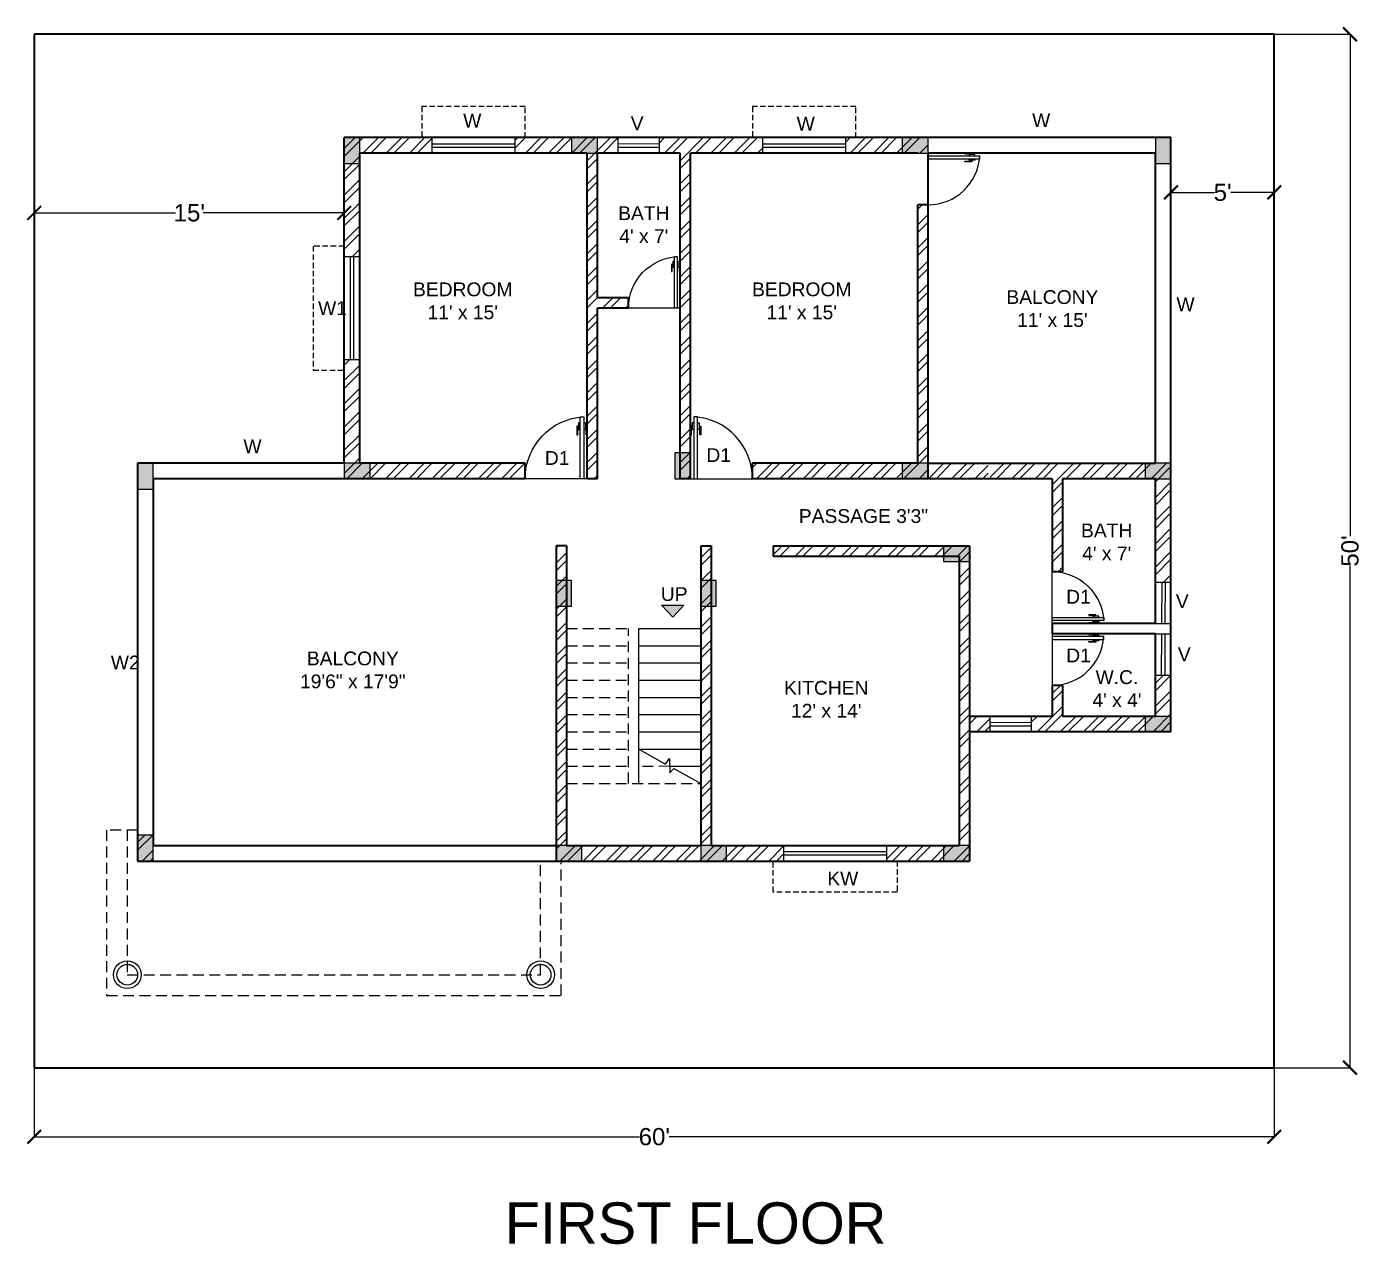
# Model space of a CAD drawing. Header units: inches. Extents: x -40 to 1928, y 303 to 1582.
# Drawn here: x 1153 to 1928, y 303 to 1010 of the extents above; entities that cross this region are included whole.
import ezdxf

# ---------------------------------------------------------------- set-up
doc = ezdxf.new("R2010")
doc.units = ezdxf.units.IN
doc.header["$PDMODE"] = 35
doc.linetypes.add('HIDDEN', pattern=[9.525, 6.35, -3.175])
doc.layers.add('1.WALL', color=7, linetype='Continuous', lineweight=35)
for name, color, linetype in [('10.PORCH', 101, 'HIDDEN'), ('12.DIMENSIONS', 8, 'Continuous'), ('2.DOOR', 152, 'Continuous'), ('3.WINDOWS', 4, 'Continuous'), ('4.CHAJJA', 6, 'HIDDEN'), ('5.HATCHING', 21, 'Continuous'), ('6.COLOUMN', 1, 'Continuous'), ('8.TEXT', 250, 'Continuous'), ('9.STAIRS', 161, 'Continuous')]:
    doc.layers.add(name, color=color, linetype=linetype)
doc.styles.get("Standard").update_dxf_attribs({"font": 'arial.ttf'})
doc.dimstyles.get("Standard").update_dxf_attribs({"dimtxt": 10, "dimasz": 8, "dimexe": 0.18, "dimexo": 0.0625, "dimgap": 0.09, "dimtad": 0, "dimzin": 0, "dimdsep": 46, "dimlunit": 4, "dimtxsty": 'Standard', "dimblk": 'ARCHTICK', "dimcen": 0.09, "dimadec": 0, "dimazin": 0, "dimtfac": 1, "dimtofl": 0, "dimtmove": 0, "dimatfit": 3, "dimfxl": 1, "dimtolj": 1, "dimtzin": 0, "dimarcsym": 0})

# ---------------------------------------------------------------- blocks, each defined once
blk = doc.blocks.new('WINDOWS')
at = {"layer": '3.WINDOWS', "color": 5}
for p, q in [((-24, 5.5), (24, 5.5)), ((-24, 3.5), (24, 3.5))]:
    blk.add_line(p, q, dxfattribs=at)
at = {"layer": '3.WINDOWS'}
blk.add_lwpolyline([(-24, 9), (24, 9), (24, 0), (-24, 0)], close=True, dxfattribs=at)
at = {"layer": '4.CHAJJA', "ltscale": 0.5}
blk.add_lwpolyline([(30, 9), (30, 27), (-30, 27), (-30, 9)], dxfattribs=at)
blk = doc.blocks.new('WINDOW 2')
at = {"layer": '3.WINDOWS', "color": 5}
for p, q in [((-30, 5.5), (30, 5.5)), ((-30, 3.5), (30, 3.5))]:
    blk.add_line(p, q, dxfattribs=at)
at = {"layer": '3.WINDOWS'}
blk.add_lwpolyline([(-30, 9), (30, 9), (30, 0), (-30, 0)], close=True, dxfattribs=at)
at = {"layer": '4.CHAJJA', "ltscale": 0.5}
blk.add_lwpolyline([(36, 9), (36, 27), (-36, 27), (-36, 9)], dxfattribs=at)
blk = doc.blocks.new('VENTILATOR')
at = {"layer": '3.WINDOWS'}
for p, q in [((-12, 0.07), (-11.95, 9.07)), ((12, -0.07), (12.05, 8.93))]:
    blk.add_line(p, q, dxfattribs=at)
at = {"layer": '3.WINDOWS', "color": 5}
for p, q in [((-11.98, 3.57), (12.02, 3.43)), ((-11.97, 5.57), (12.03, 5.43))]:
    blk.add_line(p, q, dxfattribs=at)
blk = doc.blocks.new('DOOR')
at = {"layer": '2.DOOR'}
for p, q in [((2, 32.48), (1, 32.48)), ((1, 32.48), (1, 28.48)), ((4, 36), (2, 36)), ((2, 36), (2, 0)), ((4, 0), (4, 36)), ((4, 32.48), (5, 32.48)), ((5, 32.48), (5, 28.48)), ((1, 30.48), (0, 30.48)), ((0, 30.48), (0, 25.48)), ((0, 25.48), (0.5, 25.48)), ((0.5, 25.48), (0.5, 30.03)), ((0.5, 30.03), (1, 30.03)), ((1, 28.48), (2, 28.48)), ((5, 28.48), (4, 28.48)), ((5, 30.48), (6, 30.48)), ((5.5, 30.03), (5, 30.03)), ((5.5, 25.48), (5.5, 30.03)), ((6, 25.48), (5.5, 25.48)), ((6, 30.48), (6, 25.48)), ((2, 0), (4, 0))]:
    blk.add_line(p, q, dxfattribs=at)
at = {"layer": '2.DOOR', "color": 4}
blk.add_line((0, 0), (36, 0), dxfattribs=at)
at = {"layer": '2.DOOR', "color": 3}
blk.add_arc((0, 0), 36, 0, 86.81526, dxfattribs=at)
blk = doc.blocks.new('_ArchTick')
at = {"color": 0, "linetype": 'ByBlock', "const_width": 0.15}
blk.add_lwpolyline([(-0.5, -0.5), (0.5, 0.5)], dxfattribs=at)
blk = doc.blocks.new('*D40')
at = {"layer": '12.DIMENSIONS', "color": 0, "lineweight": -2, "transparency": 16777216}
for p, q in [((1157.89, 405.5), (1157.89, 365.28)), ((1877.89, 405.5), (1877.89, 365.28)), ((1157.89, 365.46), (1509.29, 365.46)), ((1877.89, 365.46), (1526.49, 365.46))]:
    blk.add_line(p, q, dxfattribs=at)
at = {"layer": 'Defpoints', "color": 0, "transparency": 16777216}
for p in [(1157.89, 405.56), (1877.89, 405.56), (1877.89, 365.46)]:
    blk.add_point(p, dxfattribs=at)
at = {"layer": '12.DIMENSIONS', "color": 0, "lineweight": -2, "transparency": 16777216, "xscale": 8, "yscale": 8, "zscale": 8, "rotation": 180}
blk.add_blockref('_ArchTick', (1157.89, 365.46), dxfattribs=at)
at = {"layer": '12.DIMENSIONS', "color": 0, "lineweight": -2, "transparency": 16777216, "xscale": 8, "yscale": 8, "zscale": 8}
blk.add_blockref('_ArchTick', (1877.89, 365.46), dxfattribs=at)
at = {"layer": '12.DIMENSIONS', "color": 0, "transparency": 16777216, "insert": (1517.89, 365.46), "char_height": 10, "attachment_point": 5}
blk.add_mtext("\\A1;60'", dxfattribs=at)
blk = doc.blocks.new('*D37')
at = {"layer": '12.DIMENSIONS', "color": 0, "lineweight": -2, "transparency": 16777216}
for p, q in [((1877.95, 1005.56), (1922.02, 1005.56)), ((1921.84, 1005.56), (1921.84, 714.14)), ((1921.84, 405.56), (1921.84, 696.98)), ((1877.95, 405.56), (1922.02, 405.56))]:
    blk.add_line(p, q, dxfattribs=at)
at = {"layer": 'Defpoints', "color": 0, "transparency": 16777216}
for p in [(1877.89, 1005.56), (1877.89, 405.56), (1921.84, 405.56)]:
    blk.add_point(p, dxfattribs=at)
at = {"layer": '12.DIMENSIONS', "color": 0, "lineweight": -2, "transparency": 16777216, "xscale": 8, "yscale": 8, "zscale": 8}
for p, rotation in [((1921.84, 1005.56), 90), ((1921.84, 405.56), 270)]:
    blk.add_blockref('_ArchTick', p, dxfattribs=dict(at, rotation=rotation))
at = {"layer": '12.DIMENSIONS', "color": 0, "transparency": 16777216, "insert": (1921.84, 705.56), "char_height": 10, "attachment_point": 5, "rotation": 90}
blk.add_mtext("\\A1;50'", dxfattribs=at)
blk = doc.blocks.new('*D38')
at = {"layer": '12.DIMENSIONS', "color": 0, "lineweight": -2, "transparency": 16777216}
for p, q in [((1817.89, 945.5), (1817.89, 913.58)), ((1877.89, 945.5), (1877.89, 913.58)), ((1817.89, 913.76), (1843.2, 913.76)), ((1877.89, 913.76), (1852.58, 913.76))]:
    blk.add_line(p, q, dxfattribs=at)
at = {"layer": 'Defpoints', "color": 0, "transparency": 16777216}
for p in [(1817.89, 945.56), (1877.89, 945.56), (1877.89, 913.76)]:
    blk.add_point(p, dxfattribs=at)
at = {"layer": '12.DIMENSIONS', "color": 0, "lineweight": -2, "transparency": 16777216, "xscale": 8, "yscale": 8, "zscale": 8, "rotation": 180}
blk.add_blockref('_ArchTick', (1817.89, 913.76), dxfattribs=at)
at = {"layer": '12.DIMENSIONS', "color": 0, "lineweight": -2, "transparency": 16777216, "xscale": 8, "yscale": 8, "zscale": 8}
blk.add_blockref('_ArchTick', (1877.89, 913.76), dxfattribs=at)
at = {"layer": '12.DIMENSIONS', "color": 0, "transparency": 16777216, "insert": (1847.89, 913.76), "char_height": 10, "attachment_point": 5}
blk.add_mtext("\\A1;5'", dxfattribs=at)
blk = doc.blocks.new('*D39')
at = {"layer": '12.DIMENSIONS', "color": 0, "lineweight": -2, "transparency": 16777216}
for p, q in [((1157.89, 1005.5), (1157.89, 901.7)), ((1157.89, 901.88), (1239.79, 901.88)), ((1337.89, 901.88), (1256, 901.88)), ((1337.89, 882.62), (1337.89, 902.06))]:
    blk.add_line(p, q, dxfattribs=at)
at = {"layer": 'Defpoints', "color": 0, "transparency": 16777216}
for p in [(1157.89, 1005.56), (1157.89, 901.88), (1337.89, 882.56)]:
    blk.add_point(p, dxfattribs=at)
at = {"layer": '12.DIMENSIONS', "color": 0, "lineweight": -2, "transparency": 16777216, "xscale": 8, "yscale": 8, "zscale": 8, "rotation": 180}
blk.add_blockref('_ArchTick', (1157.89, 901.88), dxfattribs=at)
at = {"layer": '12.DIMENSIONS', "color": 0, "lineweight": -2, "transparency": 16777216, "xscale": 8, "yscale": 8, "zscale": 8}
blk.add_blockref('_ArchTick', (1337.89, 901.88), dxfattribs=at)
at = {"layer": '12.DIMENSIONS', "color": 0, "transparency": 16777216, "insert": (1247.89, 901.88), "char_height": 10, "attachment_point": 5}
blk.add_mtext("\\A1;15'", dxfattribs=at)

msp = doc.modelspace()

# ---------------------------------------------------------------- hatches: boundary and pattern name
at = {"layer": '5.HATCHING'}
h = msp.add_hatch(dxfattribs=at)
h.set_pattern_fill('ANSI32', color=256)
h.set_pattern_definition([(45, (964.459, 0), (-6.73519, 6.73519), []), (45, (968.949, 0), (-6.73519, 6.73519), [])])
h.paths.add_polyline_path([(1388.892, 945.56), (1337.892, 945.56), (1337.892, 876.56), (1346.892, 876.56), (1346.892, 936.56), (1388.892, 936.56)])
h.paths.add_polyline_path([(1496.945, 945.56), (1436.892, 945.56), (1436.892, 936.56), (1478.892, 936.56), (1478.892, 747.56), (1484.892, 747.56), (1484.892, 846.56), (1502.892, 846.56), (1502.892, 852.56), (1484.892, 852.56), (1484.892, 936.56), (1496.892, 936.56)])
h.paths.add_polyline_path([(1580.892, 945.56), (1520.945, 945.56), (1520.892, 936.56), (1532.892, 936.56), (1532.892, 747.56), (1538.892, 747.56), (1538.892, 936.56), (1580.892, 936.56)])
h.paths.add_polyline_path([(1817.892, 633.506), (1808.892, 633.559), (1808.892, 609.56), (1754.892, 609.56), (1754.892, 627.56), (1748.892, 627.56), (1748.892, 609.56), (1736.892, 609.56), (1736.892, 600.56), (1817.892, 600.56)])
h.paths.add_polyline_path([(1700.892, 600.56), (1700.892, 609.56), (1700.892, 708.56), (1586.892, 708.56), (1586.892, 702.56), (1694.892, 702.56), (1694.892, 534.56), (1652.892, 534.56), (1652.892, 525.56), (1700.892, 525.56)])
h.paths.add_polyline_path([(1592.892, 534.56), (1550.892, 534.56), (1550.892, 708.56), (1544.892, 708.56), (1544.892, 534.56), (1466.892, 534.56), (1466.892, 708.56), (1460.892, 708.56), (1460.892, 525.56), (1592.892, 525.56)])
h.paths.add_polyline_path([(1337.892, 816.56), (1337.892, 747.56), (1442.892, 747.56), (1442.892, 756.56), (1346.892, 756.56), (1346.892, 816.56)])
h.paths.add_polyline_path([(1226.892, 525.56), (1226.892, 540.56), (1217.892, 540.56), (1217.892, 525.56)])
h.paths.add_polyline_path([(1817.892, 756.56), (1712.892, 756.56), (1712.892, 747.56), (1748.892, 747.56), (1748.892, 693.56), (1754.892, 693.56), (1754.892, 747.56), (1808.892, 747.56), (1808.892, 687.56), (1817.892, 687.507)])
h.paths.add_polyline_path([(1628.892, 936.56), (1676.892, 936.56), (1676.892, 945.56), (1628.892, 945.56)])
h.paths.add_polyline_path([(1676.892, 906.56), (1670.892, 906.56), (1670.892, 756.56), (1574.892, 756.56), (1574.892, 747.56), (1676.892, 747.56)])
h = msp.add_hatch(dxfattribs=at)
h.set_pattern_fill('ANSI32', color=256)
h.paths.add_polyline_path([(1711.694, 756.56), (1676.892, 756.56), (1676.892, 747.56), (1711.648, 747.56)])
h = msp.add_hatch(dxfattribs=at)
h.set_pattern_fill('ANSI32', color=256)
h.paths.add_polyline_path([(1700.892, 609.56), (1700.892, 600.56), (1712.865, 600.56), (1712.918, 609.56)])
at = {"layer": '6.COLOUMN'}
h = msp.add_hatch(color=256, dxfattribs=at)
h.dxf.hatch_style = 1
h.paths.add_polyline_path([(1346.892, 945.56), (1337.892, 945.56), (1337.892, 930.56), (1346.892, 930.56)])
h = msp.add_hatch(color=256, dxfattribs=at)
h.dxf.hatch_style = 1
h.paths.add_polyline_path([(1484.892, 936.56), (1484.892, 945.56), (1469.892, 945.56), (1469.892, 936.56)])
h = msp.add_hatch(color=256, dxfattribs=at)
h.dxf.hatch_style = 1
h.paths.add_polyline_path([(1676.892, 936.56), (1676.892, 945.56), (1661.892, 945.56), (1661.892, 936.56)])
h = msp.add_hatch(color=256, dxfattribs=at)
h.dxf.hatch_style = 1
h.paths.add_polyline_path([(1817.892, 945.56), (1808.892, 945.56), (1808.892, 930.56), (1817.892, 930.56)])
h = msp.add_hatch(color=256, dxfattribs=at)
h.dxf.hatch_style = 1
h.paths.add_polyline_path([(1538.892, 762.56), (1529.892, 762.56), (1529.892, 747.56), (1538.892, 747.56)])
h = msp.add_hatch(color=256, dxfattribs=at)
h.dxf.hatch_style = 1
h.paths.add_polyline_path([(1226.892, 756.56), (1217.892, 756.56), (1217.892, 741.56), (1226.892, 741.56)])
h = msp.add_hatch(color=256, dxfattribs=at)
h.dxf.hatch_style = 1
h.paths.add_polyline_path([(1352.892, 747.56), (1352.892, 756.56), (1337.892, 756.56), (1337.892, 747.56)])
h = msp.add_hatch(color=256, dxfattribs=at)
h.dxf.hatch_style = 1
h.paths.add_polyline_path([(1676.892, 747.56), (1676.892, 756.56), (1661.892, 756.56), (1661.892, 747.56)])
h = msp.add_hatch(color=256, dxfattribs=at)
h.dxf.hatch_style = 1
h.paths.add_polyline_path([(1817.892, 747.56), (1817.892, 756.56), (1802.892, 756.56), (1802.892, 747.56)])
h = msp.add_hatch(color=256, dxfattribs=at)
h.dxf.hatch_style = 1
h.paths.add_polyline_path([(1700.892, 699.56), (1700.892, 708.56), (1685.892, 708.56), (1685.892, 699.56)])
h = msp.add_hatch(color=256, dxfattribs=at)
h.dxf.hatch_style = 1
h.paths.add_polyline_path([(1469.892, 688.498), (1460.892, 688.498), (1460.892, 673.498), (1469.892, 673.498)])
h = msp.add_hatch(color=256, dxfattribs=at)
h.dxf.hatch_style = 1
h.paths.add_polyline_path([(1553.892, 688.498), (1544.892, 688.498), (1544.892, 673.498), (1553.892, 673.498)])
h = msp.add_hatch(color=256, dxfattribs=at)
h.dxf.hatch_style = 1
h.paths.add_polyline_path([(1817.892, 600.56), (1817.892, 609.56), (1802.892, 609.56), (1802.892, 600.56)])
h = msp.add_hatch(color=256, dxfattribs=at)
h.dxf.hatch_style = 1
h.paths.add_polyline_path([(1226.892, 540.56), (1217.892, 540.56), (1217.892, 525.56), (1226.892, 525.56)])
h = msp.add_hatch(color=256, dxfattribs=at)
h.dxf.hatch_style = 1
h.paths.add_polyline_path([(1475.892, 525.56), (1475.892, 534.56), (1460.892, 534.56), (1460.892, 525.56)])
h = msp.add_hatch(color=256, dxfattribs=at)
h.dxf.hatch_style = 1
h.paths.add_polyline_path([(1559.892, 525.56), (1559.892, 534.56), (1544.892, 534.56), (1544.892, 525.56)])
h = msp.add_hatch(color=256, dxfattribs=at)
h.dxf.hatch_style = 1
h.paths.add_polyline_path([(1700.892, 525.56), (1700.892, 534.56), (1685.892, 534.56), (1685.892, 525.56)])
at = {"layer": '8.TEXT'}
h = msp.add_hatch(color=1, dxfattribs=at)
h.dxf.hatch_style = 1
h.paths.add_polyline_path([(1535.019, 674.087), (1522.107, 674.087), (1528.563, 667.198)])

# ---------------------------------------------------------------- linework, layer by layer
at = {"layer": '1.WALL', "color": 1}
for p, q in [((1877.892, 1005.56), (1157.892, 1005.56)), ((1157.892, 1005.56), (1157.892, 405.56)), ((1877.892, 405.56), (1877.892, 1005.56)), ((1157.892, 405.56), (1877.892, 405.56))]:
    msp.add_line(p, q, dxfattribs=at)
at = {"layer": '1.WALL'}
for p, q in [((1337.892, 756.56), (1337.892, 945.56)), ((1817.892, 945.56), (1337.892, 945.56)), ((1817.892, 600.56), (1817.892, 945.56)), ((1346.892, 756.56), (1346.892, 936.56)), ((1478.892, 936.56), (1346.892, 936.56)), ((1478.892, 747.56), (1478.892, 936.56)), ((1484.892, 852.56), (1484.892, 936.56)), ((1532.892, 936.56), (1484.892, 936.56)), ((1532.892, 747.56), (1532.892, 936.56)), ((1538.892, 747.56), (1538.892, 936.56)), ((1670.892, 936.56), (1538.892, 936.56)), ((1676.892, 747.56), (1676.892, 936.56)), ((1808.892, 936.56), (1676.892, 936.56)), ((1808.892, 756.56), (1808.892, 936.56)), ((1670.892, 756.56), (1670.892, 906.56)), ((1676.892, 906.56), (1670.892, 906.56)), ((1502.892, 852.56), (1484.892, 852.56)), ((1502.892, 846.56), (1502.892, 852.56)), ((1484.892, 747.56), (1484.892, 846.56)), ((1502.892, 846.56), (1484.892, 846.56)), ((1337.892, 756.56), (1217.892, 756.56)), ((1217.892, 756.56), (1217.892, 525.56)), ((1442.892, 756.56), (1346.892, 756.56)), ((1442.892, 747.56), (1442.892, 756.56)), ((1574.892, 747.56), (1574.892, 756.56)), ((1670.892, 756.56), (1574.892, 756.56)), ((1676.892, 756.56), (1808.892, 756.56)), ((1442.892, 747.56), (1226.892, 747.56)), ((1226.892, 747.56), (1226.892, 534.56)), ((1484.892, 747.56), (1478.892, 747.56)), ((1538.892, 747.56), (1532.892, 747.56)), ((1748.892, 747.56), (1574.892, 747.56)), ((1748.892, 747.56), (1748.892, 693.56)), ((1808.892, 747.56), (1754.892, 747.56)), ((1754.892, 747.56), (1754.892, 693.56)), ((1808.892, 663.56), (1808.892, 747.56)), ((1460.892, 708.56), (1460.892, 525.56)), ((1466.892, 708.56), (1460.892, 708.56)), ((1466.892, 708.56), (1466.892, 534.56)), ((1544.892, 708.56), (1550.892, 708.56)), ((1544.892, 708.56), (1544.892, 534.56)), ((1550.892, 708.56), (1550.892, 534.56)), ((1586.892, 708.56), (1700.892, 708.56)), ((1586.892, 708.56), (1586.892, 702.56)), ((1700.892, 708.56), (1700.892, 609.56)), ((1586.892, 702.56), (1694.892, 702.56)), ((1694.892, 702.56), (1694.892, 534.56)), ((1754.892, 693.56), (1748.892, 693.56)), ((1808.892, 663.56), (1748.892, 663.56)), ((1748.892, 663.56), (1748.892, 657.56)), ((1808.892, 657.56), (1748.892, 657.56)), ((1808.892, 609.56), (1808.892, 657.56)), ((1754.892, 627.56), (1748.892, 627.56)), ((1748.892, 627.56), (1748.892, 609.56)), ((1754.892, 627.56), (1754.892, 609.56)), ((1748.892, 609.56), (1700.892, 609.56)), ((1700.892, 609.56), (1700.892, 600.56)), ((1808.892, 609.56), (1754.892, 609.56)), ((1817.892, 600.56), (1700.892, 600.56)), ((1700.892, 600.56), (1700.892, 525.56)), ((1226.892, 534.56), (1460.892, 534.56)), ((1466.892, 534.56), (1544.892, 534.56)), ((1550.892, 534.56), (1694.892, 534.56)), ((1217.892, 525.56), (1475.892, 525.56)), ((1460.892, 525.56), (1700.892, 525.56))]:
    msp.add_line(p, q, dxfattribs=at)
at = {"layer": '10.PORCH'}
for points in [[(1217.892, 525.56), (1217.892, 543.56), (1199.892, 543.56), (1199.892, 447.56), (1463.892, 447.56), (1463.892, 525.56)], [(1211.892, 543.56), (1211.892, 459.56), (1451.892, 459.56), (1451.892, 525.56)]]:
    msp.add_lwpolyline(points, dxfattribs=at)
at = {"layer": '6.COLOUMN'}
for points in [[(1337.892, 930.56), (1346.892, 930.56), (1346.892, 945.56), (1337.892, 945.56)], [(1484.892, 936.56), (1484.892, 945.56), (1469.892, 945.56), (1469.892, 936.56)], [(1676.892, 936.56), (1676.892, 945.56), (1661.892, 945.56), (1661.892, 936.56)], [(1808.892, 930.56), (1817.892, 930.56), (1817.892, 945.56), (1808.892, 945.56)], [(1529.892, 747.56), (1538.892, 747.56), (1538.892, 762.56), (1529.892, 762.56)], [(1217.892, 741.56), (1226.892, 741.56), (1226.892, 756.56), (1217.892, 756.56)], [(1352.892, 747.56), (1352.892, 756.56), (1337.892, 756.56), (1337.892, 747.56)], [(1676.892, 747.56), (1676.892, 756.56), (1661.892, 756.56), (1661.892, 747.56)], [(1817.892, 747.56), (1817.892, 756.56), (1802.892, 756.56), (1802.892, 747.56)], [(1700.892, 699.56), (1700.892, 708.56), (1685.892, 708.56), (1685.892, 699.56)], [(1460.892, 673.498), (1469.892, 673.498), (1469.892, 688.498), (1460.892, 688.498)], [(1544.892, 673.498), (1553.892, 673.498), (1553.892, 688.498), (1544.892, 688.498)], [(1817.892, 600.56), (1817.892, 609.56), (1802.892, 609.56), (1802.892, 600.56)], [(1217.892, 525.56), (1226.892, 525.56), (1226.892, 540.56), (1217.892, 540.56)], [(1475.892, 525.56), (1475.892, 534.56), (1460.892, 534.56), (1460.892, 525.56)], [(1559.892, 525.56), (1559.892, 534.56), (1544.892, 534.56), (1544.892, 525.56)], [(1700.892, 525.56), (1700.892, 534.56), (1685.892, 534.56), (1685.892, 525.56)]]:
    msp.add_lwpolyline(points, close=True, dxfattribs=at)
for centre, radius in [((1211.892, 459.56), 8), ((1211.892, 459.56), 6), ((1451.892, 459.56), 8), ((1451.892, 459.56), 6)]:
    msp.add_circle(centre, radius, dxfattribs=at)
at = {"layer": '8.TEXT', "color": 1}
for p, q in [((1522.107, 674.087), (1535.019, 674.087)), ((1528.563, 667.198), (1522.107, 674.087)), ((1535.019, 674.087), (1528.563, 667.198))]:
    msp.add_line(p, q, dxfattribs=at)
at = {"layer": '9.STAIRS', "linetype": 'HIDDEN'}
for p, q in [((1466.892, 660.56), (1502.892, 660.56)), ((1502.892, 570.56), (1502.892, 660.56)), ((1466.892, 650.56), (1502.892, 650.56)), ((1466.892, 640.56), (1502.892, 640.56)), ((1466.892, 630.56), (1502.892, 630.56)), ((1466.892, 620.56), (1502.892, 620.56)), ((1466.892, 610.56), (1502.892, 610.56)), ((1466.892, 600.56), (1502.892, 600.56)), ((1466.892, 590.56), (1502.892, 590.56)), ((1466.892, 580.56), (1502.892, 580.56)), ((1526.835, 580.56), (1508.892, 580.428)), ((1466.892, 570.56), (1544.892, 570.56))]:
    msp.add_line(p, q, dxfattribs=at)
at = {"layer": '9.STAIRS'}
for p, q in [((1508.892, 660.56), (1544.892, 660.56)), ((1508.892, 570.56), (1508.892, 660.56)), ((1508.892, 650.56), (1544.892, 650.56)), ((1508.892, 640.56), (1544.892, 640.56)), ((1508.892, 630.56), (1544.892, 630.56)), ((1508.892, 620.56), (1544.892, 620.56)), ((1508.892, 610.56), (1544.892, 610.56)), ((1508.892, 600.56), (1544.892, 600.56)), ((1508.892, 590.56), (1544.892, 590.56)), ((1508.892, 590.56), (1524.36, 581.711)), ((1524.36, 581.711), (1526.767, 585.179)), ((1526.767, 585.179), (1526.892, 576.744)), ((1526.835, 580.56), (1544.892, 580.56)), ((1526.892, 576.744), (1529.143, 579.368)), ((1529.143, 579.368), (1544.892, 570.56))]:
    msp.add_line(p, q, dxfattribs=at)

# ---------------------------------------------------------------- block references
at = {"layer": '2.DOOR', "rotation": 270}
for p, xscale, yscale, zscale in [((1676.892, 936.56), 0.8333333333333334, 0.8333333333333334, 0.8333333333333334), ((1748.892, 663.56), -0.8333333333333302, 0.8333333333333302, 0.8333333333333302), ((1748.892, 657.56), 0.8333333333333334, 0.8333333333333334, 0.8333333333333334)]:
    msp.add_blockref('DOOR', p, dxfattribs=dict(at, xscale=xscale, yscale=yscale, zscale=zscale))
at = {"layer": '2.DOOR', "xscale": -0.8333333333333365, "yscale": 0.8333333333333365, "zscale": 0.8333333333333365}
msp.add_blockref('DOOR', (1532.892, 846.56), dxfattribs=at)
at = {"layer": '2.DOOR', "xscale": -1}
msp.add_blockref('DOOR', (1478.892, 747.56), dxfattribs=at)
at = {"layer": '2.DOOR'}
msp.add_blockref('DOOR', (1538.892, 747.56), dxfattribs=at)
at = {"layer": '3.WINDOWS'}
msp.add_blockref('VENTILATOR', (1508.892, 936.56), dxfattribs=at)
at = {"layer": '3.WINDOWS', "rotation": 270}
for p in [(1808.963, 675.559), (1808.821, 645.56)]:
    msp.add_blockref('VENTILATOR', p, dxfattribs=at)
at = {"layer": '4.CHAJJA'}
for p in [(1412.892, 936.56), (1604.892, 936.56)]:
    msp.add_blockref('WINDOWS', p, dxfattribs=at)
at = {"layer": '4.CHAJJA', "rotation": 90}
msp.add_blockref('WINDOW 2', (1346.892, 846.56), dxfattribs=at)
at = {"layer": '4.CHAJJA', "xscale": -1, "rotation": 180}
msp.add_blockref('WINDOW 2', (1622.892, 534.56), dxfattribs=at)
at = {"layer": '5.HATCHING'}
msp.add_blockref('VENTILATOR', (1724.865, 600.56), dxfattribs=at)

# ---------------------------------------------------------------- texts
at = {"layer": '1.WALL', "color": 4, "insert": (1431.036, 327.364), "char_height": 24, "attachment_point": 1}
msp.add_mtext_dynamic_manual_height_columns('FIRST FLOOR', width=238.68702, gutter_width=12.5, heights=[0], dxfattribs=at)
at = {"layer": '8.TEXT', "char_height": 8, "attachment_point": 1}
for s, width, heights, insert in [('W', 28.3583, [8.283], (1406.923, 959.434)), ('V', 28.3583, [8.283], (1504.19, 957.883)), ('W', 28.3583, [8.283], (1600.549, 957.706)), ('W', 28.3583, [8.283], (1737.252, 959.688)), ("\\pxqc;BATH\\P4' x 7'", 81.46033, [0], (1471.072, 905.702)), ("\\pxqc;BEDROOM\\P11' x 15'", 81.46033, [0], (1365.922, 861.492)), ("\\pxqc;BEDROOM\\P11' x 15'", 81.46033, [0], (1562.758, 861.492)), ("\\pxqc;BALCONY\\P11' x 15'", 81.46033, [0], (1708.301, 857.007)), ('W', 28.3583, [8.283], (1821.073, 852.785)), ('W1', 28.3583, [8.283], (1322.665, 850.556)), ('W', 28.3583, [8.283], (1279.301, 770.342)), ('D1', 15.94992, [0], (1454.322, 763.558)), ('D1', 15.94992, [0], (1548.133, 765.263)), ('\\pxqc;PASSAGE 3\'3"', 81.46033, [0], (1598.592, 729.862)), ("\\pxqc;BATH\\P4' x 7'", 81.46033, [0], (1739.838, 721.48)), ('UP', 13.55595, [0], (1521.674, 684.562)), ('D1', 15.94992, [0], (1757.031, 683.021)), ('V', 28.3583, [8.283], (1820.706, 680.378)), ('W2', 28.3583, [8.283], (1202.313, 644.822)), ('\\pxqc;BALCONY\\P19\'6" x 17\'9"', 81.46033, [0], (1302.107, 647.2)), ('D1', 15.94992, [0], (1757.076, 648.931)), ('V', 28.3583, [8.283], (1821.878, 649.543)), ("\\pxqc;W.C.\\P4' x 4'", 81.46033, [0], (1745.792, 636.334)), ("\\pxqc;KITCHEN\\P12' x 14'", 81.46033, [0], (1576.996, 630.144)), ('KW', 28.3583, [8.283], (1618.337, 519.447))]:
    msp.add_mtext_dynamic_manual_height_columns(s, width=width, gutter_width=12.5, heights=heights, dxfattribs=dict(at, insert=insert))

# ---------------------------------------------------------------- dimensions: what is measured, and where the dimension line sits
at = {"layer": '12.DIMENSIONS'}
dim = msp.add_linear_dim(base=(1921.841, 405.56), p1=(1877.892, 1005.56), p2=(1877.892, 405.56), angle=90, dimstyle='Standard', dxfattribs=at)
dim.commit()
dim.dimension.update_dxf_attribs({"geometry": '*D37', "text_midpoint": (1921.841, 705.56)})
for base, p1, p2, picture, middle in [((1157.892, 901.88), (1337.892, 882.56), (1157.892, 1005.56), '*D39', (1247.892, 901.88)), ((1877.892, 913.758), (1817.892, 945.56), (1877.892, 945.56), '*D38', (1847.892, 913.758)), ((1877.892, 365.461), (1157.892, 405.56), (1877.892, 405.56), '*D40', (1517.892, 365.461))]:
    dim = msp.add_linear_dim(base=base, p1=p1, p2=p2, dimstyle='Standard', dxfattribs=at)
    dim.commit()
    dim.dimension.update_dxf_attribs({"geometry": picture, "text_midpoint": middle})

doc.saveas('drawing.dxf')
